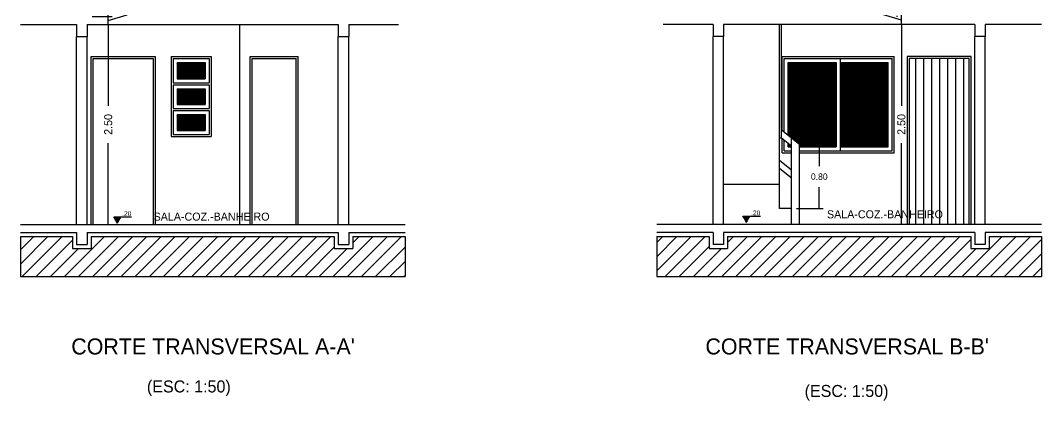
# Model space of a CAD drawing. Extents: x -74 to 202, y -59 to 73.
# Drawn here: x 3.14 to 15.91, y -9.85 to -5.1 of the extents above; entities that cross this region are included whole.
import ezdxf
from ezdxf.enums import TextEntityAlignment as Align

# ---------------------------------------------------------------- set-up
doc = ezdxf.new("R2010")
doc.units = 0
doc.layers.get('0').update_dxf_attribs({"linetype": 'CONTINUOUS'})
doc.layers.get('DEFPOINTS').update_dxf_attribs({"linetype": 'CONTINUOUS'})
for name, color, linetype in [('CONCRETO', 5, 'CONTINUOUS'), ('DIM', 244, 'CONTINUOUS'), ('PAREDECORTE', 3, 'CONTINUOUS'), ('TERRENOEMCORTE', 244, 'CONTINUOUS'), ('TEXTO', 1, 'CONTINUOUS'), ('TEXTO2', 244, 'CONTINUOUS'), ('VIDROIN', 141, 'CONTINUOUS'), ('VISTAL', 30, 'CONTINUOUS'), ('VISTAP', 244, 'CONTINUOUS')]:
    doc.layers.add(name, color=color, linetype=linetype)
doc.dimstyles.get("Standard").update_dxf_attribs({"dimscale": 0, "dimtxt": 0.1, "dimasz": 0.12, "dimexe": 0.05, "dimexo": 0.0625, "dimgap": 0.09, "dimtad": 0, "dimzin": 0, "dimtxsty": 'STANDARD', "dimblk1": 'NONE', "dimblk2": 'NONE', "dimsah": 1, "dimcen": 0.09, "dimclrd": 244, "dimclre": 244, "dimclrt": 244, "dimazin": 3, "dimtfac": 1, "dimtdec": 4, "dimtofl": 0, "dimtmove": 0, "dimatfit": 3, "dimtolj": 1, "dimtzin": 0})

# ---------------------------------------------------------------- blocks, each defined once
blk = doc.blocks.new('*X38')
at = {"color": 0, "linetype": 'CONTINUOUS'}
for p, q in [((28.077, 6.122), (28.265, 6.309)), ((28.077, 6.139), (28.247, 6.309)), ((28.077, 6.157), (28.23, 6.309)), ((28.077, 6.175), (28.212, 6.309)), ((28.077, 6.192), (28.194, 6.309)), ((28.077, 6.21), (28.177, 6.309)), ((28.077, 6.228), (28.159, 6.309)), ((28.077, 6.245), (28.141, 6.309)), ((28.077, 6.263), (28.124, 6.309)), ((28.077, 6.281), (28.106, 6.309)), ((28.077, 6.298), (28.088, 6.309)), ((28.079, 6.106), (28.283, 6.309)), ((28.097, 6.106), (28.3, 6.309)), ((28.115, 6.106), (28.318, 6.309)), ((28.132, 6.106), (28.336, 6.309)), ((28.15, 6.106), (28.353, 6.309)), ((28.168, 6.106), (28.371, 6.309)), ((28.185, 6.106), (28.389, 6.309)), ((28.203, 6.106), (28.407, 6.309)), ((28.221, 6.106), (28.424, 6.309)), ((28.239, 6.106), (28.427, 6.295)), ((28.256, 6.106), (28.427, 6.277)), ((28.274, 6.106), (28.427, 6.259)), ((28.292, 6.106), (28.427, 6.242)), ((28.309, 6.106), (28.427, 6.224)), ((28.327, 6.106), (28.427, 6.206)), ((28.345, 6.106), (28.427, 6.189)), ((28.362, 6.106), (28.427, 6.171)), ((28.38, 6.106), (28.427, 6.153)), ((28.398, 6.106), (28.427, 6.136)), ((28.415, 6.106), (28.427, 6.118)), ((28.077, 5.786), (28.273, 5.981)), ((28.077, 5.803), (28.255, 5.981)), ((28.077, 5.821), (28.237, 5.981)), ((28.077, 5.839), (28.22, 5.981)), ((28.077, 5.856), (28.202, 5.981)), ((28.077, 5.874), (28.184, 5.981)), ((28.077, 5.892), (28.167, 5.981)), ((28.077, 5.909), (28.149, 5.981)), ((28.077, 5.927), (28.131, 5.981)), ((28.077, 5.945), (28.114, 5.981)), ((28.077, 5.962), (28.096, 5.981)), ((28.077, 5.98), (28.078, 5.981)), ((28.092, 5.783), (28.29, 5.981)), ((28.11, 5.783), (28.308, 5.981)), ((28.127, 5.783), (28.326, 5.981)), ((28.145, 5.783), (28.343, 5.981)), ((28.163, 5.783), (28.361, 5.981)), ((28.18, 5.783), (28.379, 5.981)), ((28.198, 5.783), (28.396, 5.981)), ((28.216, 5.783), (28.414, 5.981)), ((28.233, 5.783), (28.427, 5.977)), ((28.251, 5.783), (28.427, 5.959)), ((28.269, 5.783), (28.427, 5.941)), ((28.286, 5.783), (28.427, 5.924)), ((28.304, 5.783), (28.427, 5.906)), ((28.322, 5.783), (28.427, 5.888)), ((28.339, 5.783), (28.427, 5.871)), ((28.357, 5.783), (28.427, 5.853)), ((28.375, 5.783), (28.427, 5.835)), ((28.392, 5.783), (28.427, 5.818)), ((28.41, 5.783), (28.427, 5.8)), ((28.077, 5.644), (28.091, 5.658)), ((28.077, 5.627), (28.108, 5.658)), ((28.077, 5.609), (28.126, 5.658)), ((28.077, 5.591), (28.144, 5.658)), ((28.077, 5.574), (28.161, 5.658)), ((28.077, 5.556), (28.179, 5.658)), ((28.077, 5.538), (28.197, 5.658)), ((28.077, 5.521), (28.214, 5.658)), ((28.077, 5.503), (28.232, 5.658)), ((28.077, 5.485), (28.25, 5.658)), ((28.077, 5.468), (28.267, 5.658)), ((28.087, 5.459), (28.285, 5.658)), ((28.105, 5.459), (28.303, 5.658)), ((28.122, 5.459), (28.321, 5.658)), ((28.14, 5.459), (28.338, 5.658)), ((28.158, 5.459), (28.356, 5.658)), ((28.175, 5.459), (28.374, 5.658)), ((28.193, 5.459), (28.391, 5.658)), ((28.211, 5.459), (28.409, 5.658)), ((28.228, 5.459), (28.427, 5.658)), ((28.246, 5.459), (28.427, 5.641)), ((28.264, 5.459), (28.427, 5.623)), ((28.281, 5.459), (28.427, 5.605)), ((28.299, 5.459), (28.427, 5.588)), ((28.317, 5.459), (28.427, 5.57)), ((28.334, 5.459), (28.427, 5.552)), ((28.352, 5.459), (28.427, 5.535)), ((28.37, 5.459), (28.427, 5.517)), ((28.387, 5.459), (28.427, 5.499)), ((28.405, 5.459), (28.427, 5.482)), ((28.423, 5.459), (28.427, 5.464))]:
    blk.add_line(p, q, dxfattribs=at)
blk = doc.blocks.new('*X32')
at = {"color": 0, "linetype": 'CONTINUOUS'}
for p, q in [((44.5, 4.284), (44.5, 6.359)), ((44.6, 4.284), (44.6, 6.359)), ((44.7, 4.284), (44.7, 6.359)), ((44.8, 4.284), (44.8, 6.359)), ((44.9, 4.284), (44.9, 6.359)), ((45, 4.284), (45, 6.359)), ((45.1, 4.284), (45.1, 6.359))]:
    blk.add_line(p, q, dxfattribs=at)
blk = doc.blocks.new('*X122')
at = {"color": 0, "linetype": 'CONTINUOUS'}
for p, q in [((17.402, 3.79), (17.746, 4.134)), ((17.402, 3.967), (17.569, 4.134)), ((17.423, 3.634), (17.923, 4.134)), ((17.6, 3.634), (18.055, 4.089)), ((17.953, 3.634), (18.453, 4.134)), ((18.13, 3.634), (18.63, 4.134)), ((18.307, 3.634), (18.807, 4.134)), ((18.484, 3.634), (18.984, 4.134)), ((18.66, 3.634), (19.16, 4.134)), ((18.837, 3.634), (19.337, 4.134)), ((19.014, 3.634), (19.514, 4.134)), ((19.191, 3.634), (19.691, 4.134)), ((19.368, 3.634), (19.868, 4.134)), ((19.544, 3.634), (20.044, 4.134)), ((19.721, 3.634), (20.221, 4.134)), ((19.898, 3.634), (20.398, 4.134)), ((20.075, 3.634), (20.575, 4.134)), ((20.251, 3.634), (20.751, 4.134)), ((20.428, 3.634), (20.928, 4.134)), ((20.605, 3.634), (21.105, 4.134)), ((20.782, 3.634), (21.282, 4.134)), ((21.312, 3.634), (21.812, 4.134)), ((21.489, 3.634), (21.989, 4.134)), ((21.555, 4.054), (21.635, 4.134)), ((21.666, 3.634), (22.166, 4.134)), ((17.777, 3.634), (18.127, 3.984)), ((20.959, 3.634), (21.325, 4.001)), ((21.135, 3.634), (21.485, 3.984)), ((21.842, 3.634), (22.209, 4.001)), ((22.019, 3.634), (22.209, 3.824)), ((22.196, 3.634), (22.209, 3.647))]:
    blk.add_line(p, q, dxfattribs=at)
blk = doc.blocks.new('*X123')
at = {"color": 0, "linetype": 'CONTINUOUS'}
for p, q in [((25.806, 3.709), (26.232, 4.134)), ((25.806, 3.885), (26.055, 4.134)), ((25.806, 4.062), (25.878, 4.134)), ((25.908, 3.634), (26.408, 4.134)), ((26.439, 3.634), (26.939, 4.134)), ((26.615, 3.634), (27.115, 4.134)), ((26.688, 4.061), (26.762, 4.134)), ((26.792, 3.634), (27.292, 4.134)), ((26.969, 3.634), (27.469, 4.134)), ((27.146, 3.634), (27.646, 4.134)), ((27.323, 3.634), (27.823, 4.134)), ((27.499, 3.634), (27.999, 4.134)), ((27.676, 3.634), (28.176, 4.134)), ((27.853, 3.634), (28.353, 4.134)), ((28.03, 3.634), (28.53, 4.134)), ((28.206, 3.634), (28.706, 4.134)), ((28.383, 3.634), (28.883, 4.134)), ((28.56, 3.634), (29.06, 4.134)), ((28.737, 3.634), (29.237, 4.134)), ((28.913, 3.634), (29.413, 4.134)), ((29.09, 3.634), (29.59, 4.134)), ((29.267, 3.634), (29.728, 4.096)), ((29.621, 3.634), (30.121, 4.134)), ((29.797, 3.634), (30.297, 4.134)), ((29.974, 3.634), (30.474, 4.134)), ((30.151, 3.634), (30.613, 4.096)), ((26.085, 3.634), (26.458, 4.008)), ((26.262, 3.634), (26.612, 3.984)), ((29.444, 3.634), (29.794, 3.984)), ((30.328, 3.634), (30.613, 3.919)), ((30.504, 3.634), (30.613, 3.743))]:
    blk.add_line(p, q, dxfattribs=at)
blk = doc.blocks.new('*D125')
at = {"color": 244, "linetype": 'BYBLOCK'}
for p, q in [((14.163, -5.148), (14.103, -5.148)), ((14.153, -5.148), (14.153, -6.167)), ((14.153, -7.648), (14.153, -6.63)), ((14.163, -7.648), (14.103, -7.648))]:
    blk.add_line(p, q, dxfattribs=at)
at = {"layer": 'DEFPOINTS', "color": 0, "linetype": 'BYBLOCK'}
for p in [(14.153, -5.148), (14.225, -5.148), (14.225, -7.648)]:
    blk.add_point(p, dxfattribs=at)
at = {"color": 244, "linetype": 'BYBLOCK', "insert": (14.153, -6.398), "char_height": 0.1, "attachment_point": 5, "rotation": 90}
blk.add_mtext('\\A1;2.50', dxfattribs=at)
blk = doc.blocks.new('_NONE')
blk = doc.blocks.new('*D126')
at = {"color": 244, "linetype": 'BYBLOCK'}
for p, q in [((13.918, -5.026), (13.918, -4.846)), ((14.153, -5.045), (14.153, -4.805)), ((14.153, -5.097), (13.918, -5.026)), ((14.09, -5.045), (14.103, -5.045)), ((14.153, -5.148), (14.153, -5.045)), ((14.153, -5.148), (14.153, -5.148))]:
    blk.add_line(p, q, dxfattribs=at)
at = {"layer": 'DEFPOINTS', "color": 0, "linetype": 'BYBLOCK'}
for p in [(14.153, -5.045), (14.153, -5.045), (14.225, -5.148)]:
    blk.add_point(p, dxfattribs=at)
at = {"color": 244, "linetype": 'BYBLOCK', "insert": (13.918, -4.756), "char_height": 0.1, "attachment_point": 4, "rotation": 90}
blk.add_mtext('\\A1;0.10', dxfattribs=at)
blk = doc.blocks.new('*D131')
at = {"color": 244, "linetype": 'BYBLOCK'}
for p, q in [((4.038, -5.148), (4.29, -5.148)), ((4.24, -5.148), (4.24, -6.167)), ((4.24, -7.648), (4.24, -6.63)), ((4.088, -7.648), (4.29, -7.648))]:
    blk.add_line(p, q, dxfattribs=at)
at = {"layer": 'DEFPOINTS', "color": 0, "linetype": 'BYBLOCK'}
for p in [(3.975, -5.148), (4.24, -5.148), (4.025, -7.648)]:
    blk.add_point(p, dxfattribs=at)
at = {"color": 244, "linetype": 'BYBLOCK', "insert": (4.24, -6.398), "char_height": 0.1, "attachment_point": 5, "rotation": 90}
blk.add_mtext('\\A1;2.50', dxfattribs=at)
blk = doc.blocks.new('*D132')
at = {"color": 244, "linetype": 'BYBLOCK'}
for p, q in [((4.24, -5.048), (4.24, -4.808)), ((4.475, -5.028), (4.475, -4.848)), ((4.038, -5.048), (4.29, -5.048)), ((4.24, -5.098), (4.475, -5.028)), ((4.24, -5.148), (4.24, -5.048)), ((4.24, -5.148), (4.24, -5.148))]:
    blk.add_line(p, q, dxfattribs=at)
at = {"layer": 'DEFPOINTS', "color": 0, "linetype": 'BYBLOCK'}
for p in [(3.975, -5.048), (4.24, -5.048), (3.975, -5.148)]:
    blk.add_point(p, dxfattribs=at)
at = {"color": 244, "linetype": 'BYBLOCK', "insert": (4.475, -4.758), "char_height": 0.1, "attachment_point": 4, "rotation": 90}
blk.add_mtext('\\A1;0.10', dxfattribs=at)
blk = doc.blocks.new('*X180')
at = {"color": 0, "linetype": 'CONTINUOUS'}
for p, q in [((12.738, -6.637), (12.74, -6.635)), ((12.738, -6.655), (12.749, -6.643)), ((12.738, -6.673), (12.759, -6.651)), ((12.752, -6.676), (12.769, -6.659)), ((12.77, -6.676), (12.779, -6.667))]:
    blk.add_line(p, q, dxfattribs=at)
blk = doc.blocks.new('*X184')
at = {"color": 0, "linetype": 'CONTINUOUS'}
for p, q in [((12.738, -6.213), (13.325, -5.626)), ((12.738, -6.195), (13.307, -5.626)), ((12.738, -6.178), (13.289, -5.626)), ((12.738, -6.16), (13.272, -5.626)), ((12.738, -6.142), (13.254, -5.626)), ((12.738, -6.125), (13.236, -5.626)), ((12.738, -6.107), (13.219, -5.626)), ((12.738, -6.089), (13.201, -5.626)), ((12.738, -6.071), (13.183, -5.626)), ((12.738, -6.054), (13.166, -5.626)), ((12.738, -6.036), (13.148, -5.626)), ((12.738, -6.018), (13.13, -5.626)), ((12.738, -6.001), (13.112, -5.626)), ((12.738, -5.983), (13.095, -5.626)), ((12.738, -5.965), (13.077, -5.626)), ((12.738, -5.948), (13.059, -5.626)), ((12.738, -5.93), (13.042, -5.626)), ((12.738, -5.912), (13.024, -5.626)), ((12.738, -5.895), (13.006, -5.626)), ((12.738, -5.877), (12.989, -5.626)), ((12.738, -5.859), (12.971, -5.626)), ((12.738, -5.842), (12.953, -5.626)), ((12.738, -5.824), (12.936, -5.626)), ((12.738, -5.806), (12.918, -5.626)), ((12.738, -5.789), (12.9, -5.626)), ((12.738, -5.771), (12.883, -5.626)), ((12.738, -5.753), (12.865, -5.626)), ((12.738, -5.736), (12.847, -5.626)), ((12.738, -5.718), (12.83, -5.626)), ((12.738, -5.7), (12.812, -5.626)), ((12.738, -5.683), (12.794, -5.626)), ((12.738, -5.665), (12.777, -5.626)), ((12.738, -5.647), (12.759, -5.626)), ((12.738, -5.63), (12.741, -5.626)), ((12.738, -6.231), (13.338, -5.631)), ((12.738, -6.248), (13.338, -5.648)), ((12.738, -6.266), (13.338, -5.666)), ((12.738, -6.284), (13.338, -5.684)), ((12.738, -6.301), (13.338, -5.701)), ((12.738, -6.319), (13.338, -5.719)), ((12.738, -6.337), (13.338, -5.737)), ((13.388, -6.111), (13.873, -5.626)), ((13.388, -6.093), (13.855, -5.626)), ((13.388, -6.076), (13.837, -5.626)), ((13.388, -6.058), (13.82, -5.626)), ((13.388, -6.04), (13.802, -5.626)), ((13.388, -6.023), (13.784, -5.626)), ((13.388, -6.005), (13.767, -5.626)), ((13.388, -5.987), (13.749, -5.626)), ((13.388, -5.97), (13.731, -5.626)), ((13.388, -5.952), (13.714, -5.626)), ((13.388, -5.934), (13.696, -5.626)), ((13.388, -5.916), (13.678, -5.626)), ((13.388, -5.899), (13.66, -5.626)), ((13.388, -5.881), (13.643, -5.626)), ((13.388, -5.863), (13.625, -5.626)), ((13.388, -5.846), (13.607, -5.626)), ((13.388, -5.828), (13.59, -5.626)), ((13.388, -5.81), (13.572, -5.626)), ((13.388, -5.793), (13.554, -5.626)), ((13.388, -5.775), (13.537, -5.626)), ((13.388, -5.757), (13.519, -5.626)), ((13.388, -5.74), (13.501, -5.626)), ((13.388, -5.722), (13.484, -5.626)), ((13.388, -5.704), (13.466, -5.626)), ((13.388, -5.687), (13.448, -5.626)), ((13.388, -5.669), (13.431, -5.626)), ((13.388, -5.651), (13.413, -5.626)), ((13.388, -5.634), (13.395, -5.626)), ((13.388, -6.129), (13.89, -5.626)), ((13.388, -6.146), (13.908, -5.626)), ((13.388, -6.164), (13.926, -5.626)), ((13.388, -6.182), (13.943, -5.626)), ((13.388, -6.199), (13.961, -5.626)), ((13.388, -6.217), (13.979, -5.626)), ((13.388, -6.235), (13.988, -5.635)), ((13.388, -6.252), (13.988, -5.652)), ((13.388, -6.27), (13.988, -5.67)), ((13.388, -6.288), (13.988, -5.688)), ((13.388, -6.305), (13.988, -5.705)), ((13.388, -6.323), (13.988, -5.723)), ((13.388, -6.341), (13.988, -5.741)), ((12.738, -6.354), (13.338, -5.754)), ((12.738, -6.372), (13.338, -5.772)), ((12.738, -6.39), (13.338, -5.79)), ((12.738, -6.407), (13.338, -5.807)), ((12.738, -6.425), (13.338, -5.825)), ((12.738, -6.443), (13.338, -5.843)), ((12.738, -6.46), (13.338, -5.86)), ((13.388, -6.358), (13.988, -5.758)), ((13.388, -6.376), (13.988, -5.776)), ((13.388, -6.394), (13.988, -5.794)), ((13.388, -6.411), (13.988, -5.811)), ((13.388, -6.429), (13.988, -5.829)), ((13.388, -6.447), (13.988, -5.847)), ((13.388, -6.464), (13.988, -5.864)), ((12.738, -6.478), (13.338, -5.878)), ((12.738, -6.496), (13.338, -5.896)), ((12.738, -6.513), (13.338, -5.913)), ((12.738, -6.531), (13.338, -5.931)), ((12.746, -6.54), (13.338, -5.949)), ((12.756, -6.548), (13.338, -5.966)), ((12.766, -6.556), (13.338, -5.984)), ((13.388, -6.482), (13.988, -5.882)), ((13.388, -6.5), (13.988, -5.9)), ((13.388, -6.518), (13.988, -5.918)), ((13.388, -6.535), (13.988, -5.935)), ((13.388, -6.553), (13.988, -5.953)), ((13.388, -6.571), (13.988, -5.971)), ((13.388, -6.588), (13.988, -5.988)), ((12.775, -6.564), (13.338, -6.002)), ((12.785, -6.572), (13.338, -6.02)), ((12.795, -6.58), (13.338, -6.037)), ((12.805, -6.587), (13.338, -6.055)), ((12.815, -6.595), (13.338, -6.073)), ((12.825, -6.603), (13.338, -6.09)), ((12.834, -6.611), (13.338, -6.108)), ((12.844, -6.619), (13.338, -6.126)), ((13.388, -6.606), (13.988, -6.006)), ((13.388, -6.624), (13.988, -6.024)), ((13.388, -6.641), (13.988, -6.041)), ((13.388, -6.659), (13.988, -6.059)), ((13.388, -6.676), (13.988, -6.077)), ((13.406, -6.676), (13.988, -6.094)), ((13.424, -6.676), (13.988, -6.112)), ((12.854, -6.627), (13.338, -6.143)), ((12.864, -6.635), (13.338, -6.161)), ((12.874, -6.642), (13.338, -6.179)), ((12.881, -6.653), (13.338, -6.196)), ((12.881, -6.67), (13.338, -6.214)), ((12.893, -6.676), (13.338, -6.232)), ((12.911, -6.676), (13.338, -6.249)), ((13.441, -6.676), (13.988, -6.13)), ((13.459, -6.676), (13.988, -6.147)), ((13.477, -6.676), (13.988, -6.165)), ((13.494, -6.676), (13.988, -6.183)), ((13.512, -6.676), (13.988, -6.2)), ((13.53, -6.676), (13.988, -6.218)), ((13.547, -6.676), (13.988, -6.236)), ((13.565, -6.676), (13.988, -6.253)), ((12.929, -6.676), (13.338, -6.267)), ((12.946, -6.676), (13.338, -6.285)), ((12.964, -6.676), (13.338, -6.302)), ((12.982, -6.676), (13.338, -6.32)), ((12.999, -6.676), (13.338, -6.338)), ((13.017, -6.676), (13.338, -6.355)), ((13.035, -6.676), (13.338, -6.373)), ((13.583, -6.676), (13.988, -6.271)), ((13.6, -6.676), (13.988, -6.289)), ((13.618, -6.676), (13.988, -6.306)), ((13.636, -6.676), (13.988, -6.324)), ((13.653, -6.676), (13.988, -6.342)), ((13.671, -6.676), (13.988, -6.359)), ((13.689, -6.676), (13.988, -6.377)), ((13.052, -6.676), (13.338, -6.391)), ((13.07, -6.676), (13.338, -6.408)), ((13.088, -6.676), (13.338, -6.426)), ((13.105, -6.676), (13.338, -6.444)), ((13.123, -6.676), (13.338, -6.461)), ((13.141, -6.676), (13.338, -6.479)), ((13.158, -6.676), (13.338, -6.497)), ((13.707, -6.676), (13.988, -6.395)), ((13.724, -6.676), (13.988, -6.412)), ((13.742, -6.676), (13.988, -6.43)), ((13.76, -6.676), (13.988, -6.448)), ((13.777, -6.676), (13.988, -6.466)), ((13.795, -6.676), (13.988, -6.483)), ((13.813, -6.676), (13.988, -6.501)), ((13.176, -6.676), (13.338, -6.514)), ((13.194, -6.676), (13.338, -6.532)), ((13.212, -6.676), (13.338, -6.55)), ((13.229, -6.676), (13.338, -6.568)), ((13.247, -6.676), (13.338, -6.585)), ((13.265, -6.676), (13.338, -6.603)), ((13.282, -6.676), (13.338, -6.621)), ((13.83, -6.676), (13.988, -6.519)), ((13.848, -6.676), (13.988, -6.536)), ((13.866, -6.676), (13.988, -6.554)), ((13.883, -6.676), (13.988, -6.572)), ((13.901, -6.676), (13.988, -6.589)), ((13.919, -6.676), (13.988, -6.607)), ((13.936, -6.676), (13.988, -6.625)), ((13.3, -6.676), (13.338, -6.638)), ((13.318, -6.676), (13.338, -6.656)), ((13.335, -6.676), (13.338, -6.674)), ((13.954, -6.676), (13.988, -6.642)), ((13.972, -6.676), (13.988, -6.66))]:
    blk.add_line(p, q, dxfattribs=at)
blk = doc.blocks.new('*D188')
at = {"color": 244, "linetype": 'BYBLOCK'}
for p, q in [((12.944, -6.653), (13.177, -6.653)), ((13.127, -6.653), (13.127, -6.921)), ((13.127, -7.448), (13.127, -7.181)), ((12.844, -7.448), (13.177, -7.448))]:
    blk.add_line(p, q, dxfattribs=at)
at = {"layer": 'DEFPOINTS', "color": 0, "linetype": 'BYBLOCK'}
for p in [(12.881, -6.653), (13.127, -6.653), (12.781, -7.448)]:
    blk.add_point(p, dxfattribs=at)
at = {"color": 244, "linetype": 'BYBLOCK', "insert": (13.127, -7.051), "char_height": 0.08, "attachment_point": 5}
blk.add_mtext('\\A1;0.80', dxfattribs=at)
blk = doc.blocks.new('*X190')
at = {"color": 0, "linetype": 'CONTINUOUS'}
for p, q in [((4.283, -8.367), (4.285, -8.365)), ((4.283, -8.366), (4.284, -8.365)), ((4.284, -8.368), (4.287, -8.365)), ((4.285, -8.37), (4.291, -8.365)), ((4.285, -8.369), (4.289, -8.365)), ((4.286, -8.371), (4.292, -8.365)), ((4.287, -8.374), (4.296, -8.365)), ((4.287, -8.372), (4.294, -8.365)), ((4.288, -8.376), (4.3, -8.365)), ((4.288, -8.375), (4.298, -8.365)), ((4.289, -8.377), (4.301, -8.365)), ((4.29, -8.379), (4.305, -8.365)), ((4.29, -8.378), (4.303, -8.365)), ((4.291, -8.38), (4.307, -8.365)), ((4.292, -8.383), (4.31, -8.365)), ((4.292, -8.381), (4.308, -8.365)), ((4.293, -8.384), (4.312, -8.365)), ((4.294, -8.386), (4.315, -8.365)), ((4.294, -8.385), (4.314, -8.365)), ((4.295, -8.387), (4.317, -8.365)), ((4.296, -8.389), (4.321, -8.365)), ((4.296, -8.388), (4.319, -8.365)), ((4.297, -8.39), (4.323, -8.365)), ((4.298, -8.393), (4.326, -8.365)), ((4.298, -8.392), (4.324, -8.365)), ((4.299, -8.395), (4.33, -8.365)), ((4.299, -8.394), (4.328, -8.365)), ((4.3, -8.396), (4.331, -8.365)), ((4.301, -8.398), (4.335, -8.365)), ((4.301, -8.397), (4.333, -8.365)), ((4.302, -8.399), (4.337, -8.365)), ((4.303, -8.402), (4.34, -8.365)), ((4.303, -8.4), (4.338, -8.365)), ((4.304, -8.403), (4.342, -8.365)), ((4.305, -8.405), (4.346, -8.365)), ((4.305, -8.404), (4.344, -8.365)), ((4.306, -8.406), (4.347, -8.365)), ((4.307, -8.408), (4.351, -8.365)), ((4.307, -8.407), (4.349, -8.365)), ((4.308, -8.409), (4.353, -8.365)), ((4.309, -8.412), (4.356, -8.365)), ((4.309, -8.411), (4.354, -8.365)), ((4.31, -8.414), (4.36, -8.365)), ((4.31, -8.413), (4.358, -8.365)), ((4.311, -8.415), (4.361, -8.365)), ((4.312, -8.416), (4.363, -8.365)), ((4.312, -8.417), (4.365, -8.365)), ((4.313, -8.418), (4.367, -8.365)), ((4.314, -8.42), (4.369, -8.365)), ((4.314, -8.421), (4.366, -8.369)), ((4.315, -8.422), (4.364, -8.373)), ((4.316, -8.423), (4.362, -8.377)), ((4.316, -8.424), (4.359, -8.381)), ((4.317, -8.425), (4.357, -8.385)), ((4.318, -8.426), (4.354, -8.389)), ((4.318, -8.427), (4.352, -8.394)), ((4.319, -8.428), (4.35, -8.398)), ((4.32, -8.43), (4.347, -8.402)), ((4.32, -8.431), (4.345, -8.406)), ((4.321, -8.432), (4.342, -8.41)), ((4.321, -8.433), (4.34, -8.415)), ((4.322, -8.434), (4.338, -8.419)), ((4.323, -8.435), (4.335, -8.423)), ((4.323, -8.436), (4.333, -8.427)), ((4.324, -8.437), (4.33, -8.431)), ((4.325, -8.439), (4.328, -8.435)), ((4.325, -8.44), (4.325, -8.44))]:
    blk.add_line(p, q, dxfattribs=at)

msp = doc.modelspace()

# ---------------------------------------------------------------- linework, layer by layer
at = {"layer": 'CONCRETO', "color": 5, "linetype": 'CONTINUOUS'}
for p, q in [((3.14245, -5.14842), (3.84502, -5.14842)), ((3.97502, -5.14842), (7.11502, -5.14842)), ((7.24502, -5.14842), (7.86926, -5.14842)), ((11.80108, -5.14842), (11.17684, -5.14842)), ((15.07108, -5.14842), (11.93108, -5.14842)), ((15.90365, -5.14842), (15.20108, -5.14842)), ((3.84502, -5.29842), (3.97502, -5.29842)), ((7.11502, -5.29842), (7.24502, -5.29842)), ((11.93108, -5.29842), (11.80108, -5.29842)), ((15.20108, -5.29842), (15.07108, -5.29842)), ((3.14245, -7.64842), (7.94926, -7.64842)), ((15.90365, -7.64842), (11.09851, -7.64842)), ((3.14245, -7.74842), (3.84502, -7.74842)), ((3.84502, -7.74842), (3.84502, -7.89842)), ((3.97502, -7.74842), (3.97502, -7.89842)), ((3.97502, -7.74842), (7.11502, -7.74842)), ((7.11502, -7.74842), (7.11502, -7.89842)), ((7.24502, -7.74842), (7.24502, -7.89842)), ((7.24502, -7.74842), (7.94926, -7.74842)), ((11.80108, -7.74842), (11.09851, -7.74842)), ((11.80108, -7.74842), (11.80108, -7.89842)), ((15.07108, -7.74842), (11.93108, -7.74842)), ((11.93108, -7.74842), (11.93108, -7.89842)), ((15.07108, -7.74842), (15.07108, -7.89842)), ((15.90365, -7.74842), (15.20108, -7.74842)), ((15.20108, -7.74842), (15.20108, -7.89842)), ((3.84502, -7.89842), (3.97502, -7.89842)), ((7.11502, -7.89842), (7.24502, -7.89842)), ((11.93108, -7.89842), (11.80108, -7.89842)), ((15.20108, -7.89842), (15.07108, -7.89842))]:
    msp.add_line(p, q, dxfattribs=at)
at = {"layer": 'CONCRETO', "linetype": 'CONTINUOUS'}
for p, q in [((3.84502, -5.14842), (3.84502, -5.29842)), ((3.97502, -5.14842), (3.97502, -5.29842)), ((7.11502, -5.14842), (7.11502, -5.29842)), ((7.24502, -5.14842), (7.24502, -5.29842)), ((11.80108, -5.14842), (11.80108, -5.29842)), ((11.93108, -5.14842), (11.93108, -5.29842)), ((15.07108, -5.14842), (15.07108, -5.29842)), ((15.20108, -5.14842), (15.20108, -5.29842))]:
    msp.add_line(p, q, dxfattribs=at)
at = {"layer": 'PAREDECORTE', "color": 3, "linetype": 'CONTINUOUS'}
for p, q in [((3.84502, -7.64842), (3.84502, -5.29842)), ((3.97502, -7.64842), (3.97502, -5.29842)), ((7.11502, -7.64842), (7.11502, -5.29842)), ((7.24502, -7.64842), (7.24502, -5.29842)), ((11.80108, -7.64842), (11.80108, -5.29842)), ((11.93108, -7.64842), (11.93108, -5.29842)), ((15.07108, -7.64842), (15.07108, -5.29842)), ((15.20108, -7.64842), (15.20108, -5.29842))]:
    msp.add_line(p, q, dxfattribs=at)
at = {"layer": 'TERRENOEMCORTE', "color": 244, "linetype": 'CONTINUOUS'}
for p, q in [((3.14245, -7.79842), (3.79502, -7.79842)), ((3.14245, -7.79842), (3.14245, -8.29842)), ((3.79502, -7.79842), (3.79502, -7.94842)), ((4.02502, -7.79842), (4.02502, -7.94842)), ((4.02502, -7.79842), (7.06502, -7.79842)), ((7.06502, -7.79842), (7.06502, -7.94842)), ((7.29502, -7.79842), (7.29502, -7.94842)), ((7.29502, -7.79842), (7.94926, -7.79842)), ((7.94926, -7.79842), (7.94926, -8.29842)), ((11.09851, -7.79842), (11.75108, -7.79842)), ((11.09851, -7.79842), (11.09851, -8.29842)), ((11.75108, -7.79842), (11.75108, -7.94842)), ((11.98108, -7.79842), (15.02108, -7.79842)), ((11.98108, -7.79842), (11.98108, -7.94842)), ((15.02108, -7.79842), (15.02108, -7.94842)), ((15.25108, -7.79842), (15.90532, -7.79842)), ((15.25108, -7.79842), (15.25108, -7.94842)), ((15.90532, -7.79842), (15.90532, -8.29842)), ((3.79502, -7.94842), (4.02502, -7.94842)), ((7.06502, -7.94842), (7.29502, -7.94842)), ((11.75108, -7.94842), (11.98108, -7.94842)), ((15.02108, -7.94842), (15.25108, -7.94842)), ((3.14245, -8.29842), (7.94926, -8.29842)), ((11.09851, -8.29842), (15.90532, -8.29842))]:
    msp.add_line(p, q, dxfattribs=at)
at = {"layer": 'TEXTO2', "linetype": 'CONTINUOUS'}
for p, q in [((4.3095, -7.55725), (4.3528, -7.63225)), ((4.53083, -7.55725), (4.3095, -7.55725)), ((4.3528, -7.63225), (4.3961, -7.55725)), ((12.39155, -7.54812), (12.17021, -7.54812)), ((12.21352, -7.62312), (12.25682, -7.54812))]:
    msp.add_line(p, q, dxfattribs=at)
at = {"layer": 'VISTAL', "color": 30, "linetype": 'CONTINUOUS'}
for p, q in [((5.88502, -7.64842), (5.88502, -5.14842)), ((4.02525, -7.64842), (4.02525, -5.54842)), ((4.02525, -5.54842), (4.82525, -5.54842)), ((4.05025, -5.57342), (4.80025, -5.57342)), ((4.05025, -7.64842), (4.05025, -5.57342)), ((4.80025, -5.57342), (4.80025, -7.64842)), ((4.82525, -5.54842), (4.82525, -7.64842)), ((5.02525, -5.54842), (5.02525, -6.54842)), ((5.02525, -5.54842), (5.52525, -5.54842)), ((5.05025, -5.57342), (5.50025, -5.57342)), ((5.05025, -5.57342), (5.05025, -5.87676)), ((5.50025, -5.57342), (5.50025, -5.87676)), ((5.52525, -5.54842), (5.52525, -6.54842)), ((6.01502, -7.64842), (6.01502, -5.54842)), ((6.01502, -5.54842), (6.61502, -5.54842)), ((6.04002, -5.57342), (6.59002, -5.57342)), ((6.04002, -7.64842), (6.04002, -5.57342)), ((6.59002, -7.64842), (6.59002, -5.57342)), ((6.61502, -7.64842), (6.61502, -5.54842)), ((12.66255, -5.55085), (14.06255, -5.55085)), ((12.66255, -6.47359), (12.66255, -5.55085)), ((12.68755, -5.57585), (14.03755, -5.57585)), ((12.68755, -6.49359), (12.68755, -5.57585)), ((13.38755, -5.57585), (13.38755, -6.72585)), ((14.03755, -6.72585), (14.03755, -5.57585)), ((14.06255, -6.75085), (14.06255, -5.55085)), ((14.22525, -5.54842), (14.22525, -7.64842)), ((15.02525, -5.54842), (14.22525, -5.54842)), ((14.25025, -5.57342), (14.25025, -7.64842)), ((15.00025, -5.57342), (14.25025, -5.57342)), ((15.00025, -7.64842), (15.00025, -5.57342)), ((15.02525, -7.64842), (15.02525, -5.54842)), ((5.10025, -5.62342), (5.45025, -5.62342)), ((5.10025, -5.62342), (5.10025, -5.82676)), ((5.45025, -5.62342), (5.45025, -5.82676)), ((12.73755, -5.62585), (13.33755, -5.62585)), ((12.73755, -6.53359), (12.73755, -5.62585)), ((13.33755, -5.62585), (13.33755, -6.67585)), ((13.38755, -5.62585), (13.98755, -5.62585)), ((13.98755, -6.67585), (13.98755, -5.62585)), ((5.10025, -5.82676), (5.45025, -5.82676)), ((5.05025, -5.87676), (5.50025, -5.87676)), ((5.05025, -5.90176), (5.50025, -5.90176)), ((5.05025, -5.90176), (5.05025, -6.20009)), ((5.10025, -5.95176), (5.10025, -6.15009)), ((5.10025, -5.95176), (5.45025, -5.95176)), ((5.45025, -5.95176), (5.45025, -6.15009)), ((5.50025, -5.90176), (5.50025, -6.20009)), ((5.05025, -6.20009), (5.50025, -6.20009)), ((5.05025, -6.22509), (5.50025, -6.22509)), ((5.05025, -6.22509), (5.05025, -6.52342)), ((5.10025, -6.15009), (5.45025, -6.15009)), ((5.50025, -6.22509), (5.50025, -6.52342)), ((5.10025, -6.27509), (5.10025, -6.47342)), ((5.10025, -6.27509), (5.45025, -6.27509)), ((5.45025, -6.27509), (5.45025, -6.47342)), ((5.10025, -6.47342), (5.45025, -6.47342)), ((5.02525, -6.54842), (5.52525, -6.54842)), ((5.05025, -6.52342), (5.50025, -6.52342)), ((12.66255, -6.75085), (12.66255, -6.57359)), ((12.68755, -6.72585), (12.68755, -6.59359)), ((12.73755, -6.67585), (12.73755, -6.63359)), ((12.66255, -6.75085), (12.78108, -6.75085)), ((12.68755, -6.72585), (12.78108, -6.72585)), ((12.73755, -6.67585), (12.78108, -6.67585)), ((12.88108, -6.67585), (13.33755, -6.67585)), ((12.88108, -6.72585), (13.38755, -6.72585)), ((12.88108, -6.75085), (14.06255, -6.75085)), ((13.38108, -6.72585), (14.03755, -6.72585)), ((13.38755, -6.67585), (13.98755, -6.67585)), ((15.02525, -7.64842), (14.22525, -7.64842))]:
    msp.add_line(p, q, dxfattribs=at)
at = {"layer": 'VISTAP', "color": 244, "linetype": 'CONTINUOUS'}
for p, q in [((12.63108, -7.44842), (12.63108, -5.14842)), ((12.65608, -6.56842), (12.65608, -5.14842)), ((12.88108, -6.64842), (12.65608, -6.46842)), ((12.78108, -6.66842), (12.65608, -6.56842)), ((12.78108, -7.64842), (12.78108, -6.56842)), ((12.88108, -7.44842), (12.88108, -6.64842)), ((12.78108, -6.96842), (12.63108, -6.84842)), ((12.78108, -7.06842), (12.63108, -6.94842)), ((12.63108, -7.14842), (11.93108, -7.14842)), ((12.78108, -7.44842), (12.63108, -7.44842)), ((12.88108, -7.64842), (12.88108, -7.44842))]:
    msp.add_line(p, q, dxfattribs=at)
at = {"layer": 'VISTAP', "linetype": 'CONTINUOUS'}
msp.add_line((12.65608, -6.56842), (12.63108, -6.56842), dxfattribs=at)

# ---------------------------------------------------------------- block references
at = {"layer": 'TERRENOEMCORTE', "color": 244, "linetype": 'CONTINUOUS'}
for name, p in [('*X122', (-14.25972, -11.93285)), ('*X123', (-14.70725, -11.93285))]:
    msp.add_blockref(name, p, dxfattribs=at)
at = {"layer": 'TEXTO2', "linetype": 'CONTINUOUS'}
for p in [(0.02743, 0.80747), (7.88815, 0.8166)]:
    msp.add_blockref('*X190', p, dxfattribs=at)
at = {"layer": 'VIDROIN', "color": 141, "linetype": 'CONTINUOUS'}
for name, p in [('*X38', (-22.97699, -11.93285)), ('*X184', (0, 0))]:
    msp.add_blockref(name, p, dxfattribs=at)
at = {"layer": 'VIDROIN', "linetype": 'CONTINUOUS'}
msp.add_blockref('*X180', (0, 0), dxfattribs=at)
at = {"layer": 'VISTAL', "color": 30, "linetype": 'CONTINUOUS', "xscale": -1}
msp.add_blockref('*X32', (59.43549, -11.93285), dxfattribs=at)

# ---------------------------------------------------------------- texts
at = {"layer": 'TEXTO', "color": 1, "linetype": 'CONTINUOUS'}
for s, height, p in [('SALA-COZ.-BANHEIRO', 0.1, (5.53149, -7.54971)), ('SALA-COZ.-BANHEIRO', 0.1, (13.94758, -7.52067)), ("CORTE TRANSVERSAL A-A'", 0.2, (5.54997, -9.17207)), ("CORTE TRANSVERSAL B-B'", 0.2, (13.47568, -9.17207)), ('(ESC: 1:50)', 0.15, (5.24741, -9.69045)), ('(ESC: 1:50)', 0.15, (13.46773, -9.74668))]:
    msp.add_text(s, height=height, dxfattribs=at).set_placement(p, align=Align.MIDDLE)
at = {"layer": 'TEXTO2', "linetype": 'CONTINUOUS'}
for p in [(4.47167, -7.51269), (12.33239, -7.50356)]:
    msp.add_text('.20', height=0.06, dxfattribs=at).set_placement(p, align=Align.MIDDLE)

# ---------------------------------------------------------------- dimensions: what is measured, and where the dimension line sits
at = {"layer": 'DIM', "linetype": 'CONTINUOUS'}
for base, p1, p2, override, picture, middle in [((4.23957, -5.04842), (3.97502, -5.14842), (3.97502, -5.04842), {"dimse1": 1}, '*D132', (4.47457, -4.75792)), ((14.15289, -5.04539), (14.22525, -5.14842), (14.15289, -5.04539), {"dimse1": 1}, '*D126', (13.91789, -4.75641)), ((13.12743, -6.65274), (12.78108, -7.44842), (12.88108, -6.65274), {"dimscale": 0, "dimtxt": 0.08, "dimexe": 0.05, "dimtih": 1, "dimtoh": 1}, '*D188', (13.12743, -7.05058))]:
    dim = msp.add_linear_dim(base=base, p1=p1, p2=p2, angle=90, dimstyle='STANDARD', override=override, dxfattribs=at)
    dim.commit()
    dim.dimension.update_dxf_attribs({"geometry": picture, "text_midpoint": middle})
for base, p1, p2, picture, middle in [((4.23957, -5.14842), (4.02525, -7.64842), (3.97502, -5.14842), '*D131', (4.23957, -6.39842)), ((14.15289, -5.14842), (14.22525, -7.64842), (14.22525, -5.14842), '*D125', (14.15289, -6.39842))]:
    dim = msp.add_linear_dim(base=base, p1=p1, p2=p2, angle=90, dimstyle='STANDARD', dxfattribs=at)
    dim.commit()
    dim.dimension.update_dxf_attribs({"geometry": picture, "text_midpoint": middle})

doc.saveas('drawing.dxf')
